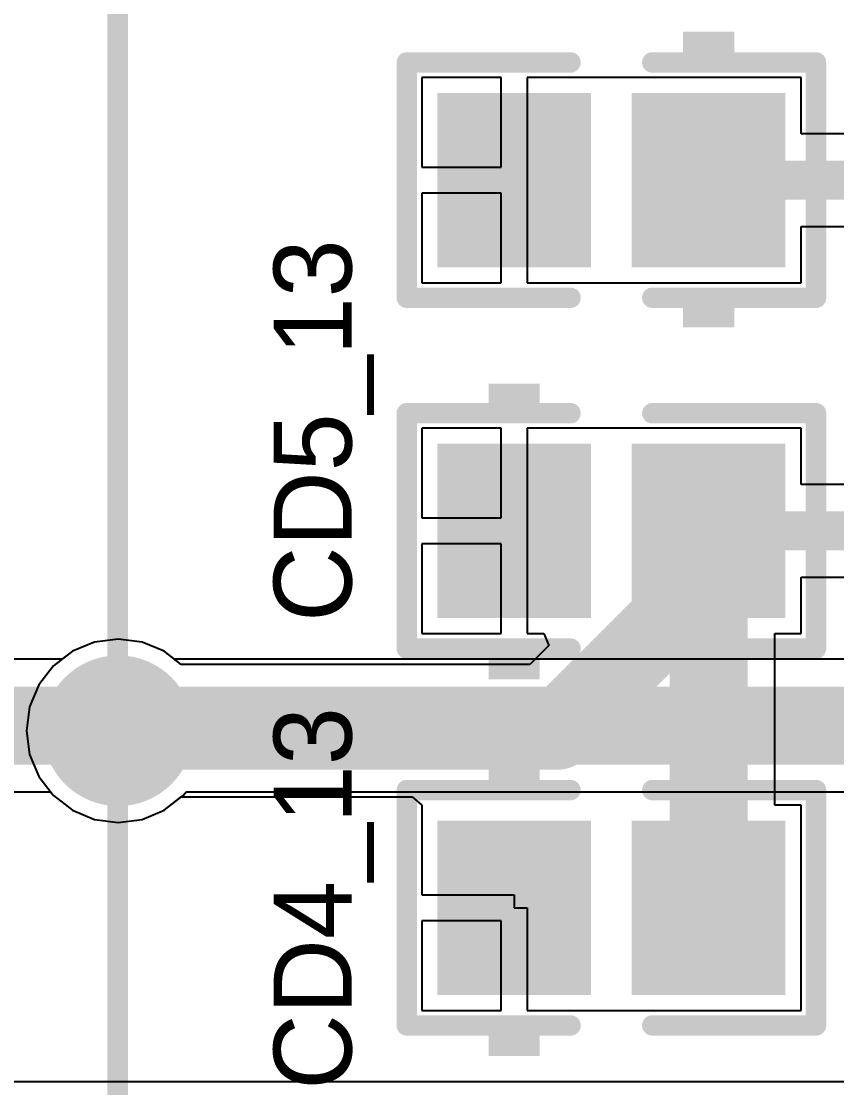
# Model space of a CAD drawing. Header units: millimetres. Extents: x 0.67 to 7.75, y 0.64 to 6.06.
# Drawn here: x 3.9907 to 4.3045, y 5.1907 to 5.601 of the extents above; entities that cross this region are included whole.
import ezdxf

# ---------------------------------------------------------------- set-up
doc = ezdxf.new("R2010")
doc.units = ezdxf.units.MM
doc.header["$MEASUREMENT"] = 0
for name, color, linetype in [('BottomLayer', 5, 'Continuous'), ('BottomSolder', 6, 'Continuous'), ('MultiLayer', 9, 'Continuous'), ('TopLayer', 1, 'Continuous'), ('TopOverlay', 2, 'Continuous'), ('TopPaste', 8, 'Continuous'), ('TopSolder', 216, 'Continuous'), ('ViaHoleLayer', 16, 'Continuous')]:
    doc.layers.add(name, color=color, linetype=linetype)

# ---------------------------------------------------------------- blocks, each defined once
blk = doc.blocks.new('CC2012_0805_346')
at = {"layer": 'TopLayer'}
for points in [[(-0.06299, -0.02953), (-0.01181, -0.02953), (-0.06299, 0.02953), (-0.01181, 0.02953)], [(0.01181, -0.02953), (0.06299, -0.02953), (0.01181, 0.02953), (0.06299, 0.02953)]]:
    blk.add_solid(points, dxfattribs=at)
at = {"layer": 'TopOverlay', "const_width": 0.00787}
for points in [[(-0.07874, -0.04528), (-0.07874, 0.04528)], [(-0.07874, 0.04528), (-0.01575, 0.04528)], [(0.01575, 0.04528), (0.07874, 0.04528)], [(0.07874, -0.04528), (0.07874, 0.04528)], [(-0.07874, -0.04528), (-0.01575, -0.04528)], [(0.01575, -0.04528), (0.07874, -0.04528)]]:
    blk.add_lwpolyline(points, dxfattribs=at)
at = {"layer": 'TopOverlay', "const_width": 0.00394}
for points in [[(-0.08071, 0.04528, 1), (-0.07677, 0.04528, 1)], [(-0.08071, 0.04528, 1), (-0.07677, 0.04528, 1)], [(-0.01772, 0.04528, 1), (-0.01378, 0.04528, 1)], [(0.01378, 0.04528, 1), (0.01772, 0.04528, 1)], [(0.07677, 0.04528, 1), (0.08071, 0.04528, 1)], [(0.07677, 0.04528, 1), (0.08071, 0.04528, 1)], [(-0.08071, -0.04528, 1), (-0.07677, -0.04528, 1)], [(-0.08071, -0.04528, 1), (-0.07677, -0.04528, 1)], [(-0.01772, -0.04528, 1), (-0.01378, -0.04528, 1)], [(0.01378, -0.04528, 1), (0.01772, -0.04528, 1)], [(0.07677, -0.04528, 1), (0.08071, -0.04528, 1)], [(0.07677, -0.04528, 1), (0.08071, -0.04528, 1)]]:
    blk.add_lwpolyline(points, format="xyb", close=True, dxfattribs=at)
at = {"layer": 'TopOverlay'}
for points in [[(-0.04726, 0.04882), (-0.02757, 0.04882), (-0.04726, 0.05669), (-0.02757, 0.05669)], [(-0.04724, -0.05707), (-0.02756, -0.05707), (-0.04724, -0.0492), (-0.02756, -0.0492)]]:
    blk.add_solid(points, dxfattribs=at)
at = {"layer": 'TopPaste'}
for points in [[(-0.06299, -0.02953), (-0.01181, -0.02953), (-0.06299, 0.02953), (-0.01181, 0.02953)], [(0.01181, -0.02953), (0.06299, -0.02953), (0.01181, 0.02953), (0.06299, 0.02953)]]:
    blk.add_solid(points, dxfattribs=at)
at = {"layer": 'TopSolder'}
for points in [[(-0.06699, -0.03353), (-0.00781, -0.03353), (-0.06699, 0.03353), (-0.00781, 0.03353)], [(0.00781, -0.03353), (0.06699, -0.03353), (0.00781, 0.03353), (0.06699, 0.03353)]]:
    blk.add_solid(points, dxfattribs=at)
blk = doc.blocks.new('CC2012_0805_347')
at = {"layer": 'TopLayer'}
for points in [[(-0.06299, -0.02953), (-0.01181, -0.02953), (-0.06299, 0.02953), (-0.01181, 0.02953)], [(0.01181, -0.02953), (0.06299, -0.02953), (0.01181, 0.02953), (0.06299, 0.02953)]]:
    blk.add_solid(points, dxfattribs=at)
at = {"layer": 'TopOverlay', "const_width": 0.00787}
for points in [[(-0.07874, -0.04528), (-0.07874, 0.04528)], [(-0.07874, 0.04528), (-0.01575, 0.04528)], [(0.01575, 0.04528), (0.07874, 0.04528)], [(0.07874, -0.04528), (0.07874, 0.04528)], [(-0.07874, -0.04528), (-0.01575, -0.04528)], [(0.01575, -0.04528), (0.07874, -0.04528)]]:
    blk.add_lwpolyline(points, dxfattribs=at)
at = {"layer": 'TopOverlay', "const_width": 0.00394}
for points in [[(-0.08071, 0.04528, 1), (-0.07677, 0.04528, 1)], [(-0.08071, 0.04528, 1), (-0.07677, 0.04528, 1)], [(-0.01772, 0.04528, 1), (-0.01378, 0.04528, 1)], [(0.01378, 0.04528, 1), (0.01772, 0.04528, 1)], [(0.07677, 0.04528, 1), (0.08071, 0.04528, 1)], [(0.07677, 0.04528, 1), (0.08071, 0.04528, 1)], [(-0.08071, -0.04528, 1), (-0.07677, -0.04528, 1)], [(-0.08071, -0.04528, 1), (-0.07677, -0.04528, 1)], [(-0.01772, -0.04528, 1), (-0.01378, -0.04528, 1)], [(0.01378, -0.04528, 1), (0.01772, -0.04528, 1)], [(0.07677, -0.04528, 1), (0.08071, -0.04528, 1)], [(0.07677, -0.04528, 1), (0.08071, -0.04528, 1)]]:
    blk.add_lwpolyline(points, format="xyb", close=True, dxfattribs=at)
at = {"layer": 'TopOverlay'}
for points in [[(-0.04724, 0.04882), (-0.02756, 0.04882), (-0.04724, 0.05669), (-0.02756, 0.05669)], [(-0.04725, -0.05709), (-0.02756, -0.05709), (-0.04725, -0.04921), (-0.02756, -0.04921)]]:
    blk.add_solid(points, dxfattribs=at)
at = {"layer": 'TopPaste'}
for points in [[(-0.06299, -0.02953), (-0.01181, -0.02953), (-0.06299, 0.02953), (-0.01181, 0.02953)], [(0.01181, -0.02953), (0.06299, -0.02953), (0.01181, 0.02953), (0.06299, 0.02953)]]:
    blk.add_solid(points, dxfattribs=at)
at = {"layer": 'TopSolder'}
for points in [[(-0.06699, -0.03353), (-0.00781, -0.03353), (-0.06699, 0.03353), (-0.00781, 0.03353)], [(0.00781, -0.03353), (0.06699, -0.03353), (0.00781, 0.03353), (0.06699, 0.03353)]]:
    blk.add_solid(points, dxfattribs=at)
blk = doc.blocks.new('CC2012_0805_350')
at = {"layer": 'TopLayer'}
for points in [[(-0.06299, -0.02953), (-0.01181, -0.02953), (-0.06299, 0.02953), (-0.01181, 0.02953)], [(0.01181, -0.02953), (0.06299, -0.02953), (0.01181, 0.02953), (0.06299, 0.02953)]]:
    blk.add_solid(points, dxfattribs=at)
at = {"layer": 'TopOverlay', "const_width": 0.00787}
for points in [[(-0.07874, 0.04528), (-0.07874, -0.04528)], [(-0.01575, 0.04528), (-0.07874, 0.04528)], [(0.07874, 0.04528), (0.01575, 0.04528)], [(0.07874, 0.04528), (0.07874, -0.04528)], [(-0.01575, -0.04528), (-0.07874, -0.04528)], [(0.07874, -0.04528), (0.01575, -0.04528)]]:
    blk.add_lwpolyline(points, dxfattribs=at)
at = {"layer": 'TopOverlay', "const_width": 0.00394}
for points in [[(-0.08071, 0.04528, 1), (-0.07677, 0.04528, 1)], [(-0.08071, 0.04528, 1), (-0.07677, 0.04528, 1)], [(-0.01772, 0.04528, 1), (-0.01378, 0.04528, 1)], [(0.01378, 0.04528, 1), (0.01772, 0.04528, 1)], [(0.07677, 0.04528, 1), (0.08071, 0.04528, 1)], [(0.07677, 0.04528, 1), (0.08071, 0.04528, 1)], [(-0.08071, -0.04528, 1), (-0.07677, -0.04528, 1)], [(-0.08071, -0.04528, 1), (-0.07677, -0.04528, 1)], [(-0.01772, -0.04528, 1), (-0.01378, -0.04528, 1)], [(0.01378, -0.04528, 1), (0.01772, -0.04528, 1)], [(0.07677, -0.04528, 1), (0.08071, -0.04528, 1)], [(0.07677, -0.04528, 1), (0.08071, -0.04528, 1)]]:
    blk.add_lwpolyline(points, format="xyb", close=True, dxfattribs=at)
at = {"layer": 'TopOverlay'}
for points in [[(-0.04726, 0.04882), (-0.02757, 0.04882), (-0.04726, 0.05669), (-0.02757, 0.05669)], [(-0.04725, -0.05707), (-0.02756, -0.05707), (-0.04725, -0.0492), (-0.02756, -0.0492)]]:
    blk.add_solid(points, dxfattribs=at)
at = {"layer": 'TopPaste'}
for points in [[(-0.06299, -0.02953), (-0.01181, -0.02953), (-0.06299, 0.02953), (-0.01181, 0.02953)], [(0.01181, -0.02953), (0.06299, -0.02953), (0.01181, 0.02953), (0.06299, 0.02953)]]:
    blk.add_solid(points, dxfattribs=at)
at = {"layer": 'TopSolder'}
for points in [[(-0.06699, -0.03353), (-0.00781, -0.03353), (-0.06699, 0.03353), (-0.00781, 0.03353)], [(0.00781, -0.03353), (0.06699, -0.03353), (0.00781, 0.03353), (0.06699, 0.03353)]]:
    blk.add_solid(points, dxfattribs=at)

msp = doc.modelspace()

# ---------------------------------------------------------------- linework, layer by layer
at = {"layer": 'BottomLayer'}
for p, q in [((4.028, 5.3633), (4.01886, 5.3621)), ((4.03714, 5.3621), (4.028, 5.3633)), ((4.01886, 5.3621), (4.01035, 5.35857)), ((4.04565, 5.35857), (4.03714, 5.3621)), ((4.00633, 5.35549), (3.05427, 5.35549)), ((4.01035, 5.35857), (4.00633, 5.35549)), ((4.04967, 5.35549), (4.04565, 5.35857)), ((5.015, 5.35549), (4.04967, 5.35549)), ((3.05427, 5.30451), (4.00191, 5.30451)), ((4.00191, 5.30451), (4.00304, 5.30304)), ((4.00304, 5.30304), (4.01035, 5.29743)), ((4.04565, 5.29743), (4.05296, 5.30304)), ((4.05296, 5.30304), (4.05409, 5.30451)), ((4.05409, 5.30451), (4.99353, 5.30451)), ((4.01035, 5.29743), (4.01886, 5.2939)), ((4.03714, 5.2939), (4.04565, 5.29743)), ((4.01886, 5.2939), (4.028, 5.2927)), ((4.028, 5.2927), (4.03714, 5.2939)), ((4.36327, 5.19284), (3.82582, 5.19284))]:
    msp.add_line(p, q, dxfattribs=at)
at = {"layer": 'BottomLayer', "const_width": 0.025}
msp.add_lwpolyline([(4.0155, 5.328, 1), (4.0405, 5.328, 1)], format="xyb", close=True, dxfattribs=at)
at = {"layer": 'BottomLayer', "const_width": 0.03}
msp.add_lwpolyline([(3.03, 5.33), (5.015, 5.33)], dxfattribs=at)
at = {"layer": 'BottomSolder', "const_width": 0.029}
msp.add_lwpolyline([(4.0135, 5.328, 1), (4.0425, 5.328, 1)], format="xyb", close=True, dxfattribs=at)
at = {"layer": 'MultiLayer', "const_width": 0.025}
msp.add_lwpolyline([(4.0155, 5.328, 1), (4.0405, 5.328, 1)], format="xyb", close=True, dxfattribs=at)
at = {"layer": 'TopLayer'}
for p, q in [((4.17539, 5.57941), (4.1448, 5.57941)), ((4.1448, 5.57941), (4.1448, 5.54489)), ((4.17539, 5.54489), (4.17539, 5.57941)), ((4.21461, 5.57941), (4.18539, 5.57941)), ((4.18539, 5.57941), (4.18539, 5.53989)), ((4.21598, 5.57941), (4.21461, 5.57941)), ((4.21961, 5.57941), (4.21598, 5.57941)), ((4.22098, 5.57941), (4.21961, 5.57941)), ((4.29079, 5.57941), (4.22098, 5.57941)), ((4.29079, 5.55773), (4.29079, 5.57941)), ((4.36857, 5.55773), (4.29079, 5.55773)), ((4.1448, 5.54489), (4.17539, 5.54489)), ((4.18539, 5.53989), (4.18539, 5.50036)), ((4.17539, 5.53489), (4.1448, 5.53489)), ((4.1448, 5.53489), (4.1448, 5.50036)), ((4.17539, 5.50036), (4.17539, 5.53489)), ((4.29079, 5.50036), (4.29079, 5.52204)), ((4.29079, 5.52204), (4.3528, 5.52204)), ((4.1448, 5.50036), (4.17539, 5.50036)), ((4.18539, 5.50036), (4.21461, 5.50036)), ((4.21461, 5.50036), (4.21598, 5.50036)), ((4.21598, 5.50036), (4.21961, 5.50036)), ((4.21961, 5.50036), (4.22098, 5.50036)), ((4.22098, 5.50036), (4.29079, 5.50036)), ((4.17539, 5.44441), (4.1448, 5.44441)), ((4.1448, 5.44441), (4.1448, 5.40989)), ((4.17539, 5.40989), (4.17539, 5.44441)), ((4.21598, 5.44441), (4.18539, 5.44441)), ((4.18539, 5.44441), (4.18539, 5.40489)), ((4.21961, 5.44441), (4.21598, 5.44441)), ((4.21598, 5.44441), (4.21598, 5.44441)), ((4.22098, 5.44441), (4.21961, 5.44441)), ((4.21961, 5.44441), (4.21961, 5.44441)), ((4.29079, 5.44441), (4.22098, 5.44441)), ((4.29079, 5.42273), (4.29079, 5.44441)), ((4.3302, 5.42273), (4.29079, 5.42273)), ((4.1448, 5.40989), (4.17539, 5.40989)), ((4.18539, 5.40489), (4.18539, 5.36536)), ((4.17539, 5.39989), (4.1448, 5.39989)), ((4.1448, 5.39989), (4.1448, 5.36536)), ((4.17539, 5.36536), (4.17539, 5.39989)), ((4.29079, 5.36536), (4.29079, 5.38704)), ((4.29079, 5.38704), (4.32281, 5.38704)), ((4.028, 5.3633), (4.01886, 5.3621)), ((4.03714, 5.3621), (4.028, 5.3633)), ((4.1448, 5.36536), (4.17539, 5.36536)), ((4.18539, 5.36536), (4.19178, 5.36536)), ((4.19178, 5.36536), (4.19369, 5.36074)), ((4.28069, 5.29941), (4.28069, 5.36536)), ((4.28069, 5.36536), (4.29079, 5.36536)), ((4.01886, 5.3621), (4.01035, 5.35857)), ((4.04565, 5.35857), (4.03714, 5.3621)), ((4.19369, 5.36074), (4.18644, 5.35349)), ((4.01035, 5.35857), (4.00304, 5.35296)), ((4.05227, 5.35349), (4.04565, 5.35857)), ((4.00304, 5.35296), (3.99743, 5.34565)), ((4.18644, 5.35349), (4.05227, 5.35349)), ((3.99743, 5.34565), (3.9939, 5.33714)), ((3.9939, 5.33714), (3.9927, 5.328)), ((3.9927, 5.328), (3.9939, 5.31886)), ((3.9939, 5.31886), (3.99743, 5.31035)), ((3.99743, 5.31035), (4.00304, 5.30304)), ((4.00304, 5.30304), (4.01035, 5.29743)), ((4.04565, 5.29743), (4.05227, 5.30251)), ((4.05227, 5.30251), (4.14109, 5.30251)), ((4.14109, 5.30251), (4.1448, 5.29941)), ((4.01035, 5.29743), (4.01886, 5.2939)), ((4.03714, 5.2939), (4.04565, 5.29743)), ((4.1448, 5.29941), (4.1448, 5.29751)), ((4.1448, 5.29751), (4.1448, 5.26489)), ((4.29079, 5.29941), (4.28069, 5.29941)), ((4.29079, 5.22036), (4.29079, 5.29941)), ((4.01886, 5.2939), (4.028, 5.2927)), ((4.028, 5.2927), (4.03714, 5.2939)), ((4.1448, 5.26489), (4.18039, 5.26489)), ((4.18039, 5.26489), (4.18039, 5.25989)), ((4.18039, 5.25989), (4.18539, 5.25989)), ((4.18539, 5.25989), (4.18539, 5.22036)), ((4.17539, 5.25489), (4.1448, 5.25489)), ((4.1448, 5.25489), (4.1448, 5.22036)), ((4.17539, 5.22036), (4.17539, 5.25489)), ((4.1448, 5.22036), (4.17539, 5.22036)), ((4.18539, 5.22036), (4.21461, 5.22036)), ((4.21461, 5.22036), (4.21598, 5.22036)), ((4.21598, 5.22036), (4.21961, 5.22036)), ((4.21961, 5.22036), (4.22098, 5.22036)), ((4.22098, 5.22036), (4.29079, 5.22036))]:
    msp.add_line(p, q, dxfattribs=at)
for points, const_width in [([(4.2552, 5.53989), (4.36857, 5.53989)], 0.015), ([(4.2552, 5.25989), (4.2552, 5.40489)], 0.03), ([(4.2552, 5.40489), (4.3302, 5.40489)], 0.015), ([(4.197, 5.328), (4.2552, 5.3862)], 0.03), ([(4.028, 5.328), (4.197, 5.328)], 0.03)]:
    msp.add_lwpolyline(points, dxfattribs=dict(at, const_width=const_width))
for points, const_width in [([(4.25145, 5.53989, 1), (4.25895, 5.53989, 1)], 0.0075), ([(4.2477, 5.40489, 1), (4.2627, 5.40489, 1)], 0.015), ([(4.25145, 5.40489, 1), (4.25895, 5.40489, 1)], 0.0075), ([(4.2477, 5.3862, 1), (4.2627, 5.3862, 1)], 0.015), ([(4.0155, 5.328, 1), (4.0405, 5.328, 1)], 0.025), ([(4.0205, 5.328, 1), (4.0355, 5.328, 1)], 0.015), ([(4.1895, 5.328, 1), (4.2045, 5.328, 1)], 0.015), ([(4.1895, 5.328, 1), (4.2045, 5.328, 1)], 0.015), ([(4.2477, 5.25989, 1), (4.2627, 5.25989, 1)], 0.015)]:
    msp.add_lwpolyline(points, format="xyb", close=True, dxfattribs=dict(at, const_width=const_width))
at = {"layer": 'TopOverlay', "const_width": 0.008}
msp.add_lwpolyline([(4.0278, 4.26989), (4.0278, 5.67489)], dxfattribs=at)
at = {"layer": 'TopSolder', "const_width": 0.029}
msp.add_lwpolyline([(4.0135, 5.328, 1), (4.0425, 5.328, 1)], format="xyb", close=True, dxfattribs=at)
at = {"layer": 'ViaHoleLayer', "const_width": 0.014}
msp.add_lwpolyline([(4.021, 5.328, 1), (4.035, 5.328, 1)], format="xyb", close=True, dxfattribs=at)

# ---------------------------------------------------------------- block references
for name, p, rotation in [('CC2012_0805_350', (4.2178, 5.53989), 180), ('CC2012_0805_346', (4.2178, 5.40489), 360), ('CC2012_0805_347', (4.2178, 5.25989), 360)]:
    msp.add_blockref(name, p, dxfattribs=dict(rotation=rotation))

# ---------------------------------------------------------------- texts
at = {"layer": 'TopOverlay'}
for s, p in [('CD5_13', (4.1178, 5.36989)), ('CD4_13', (4.1178, 5.18989))]:
    msp.add_text(s, height=0.03, rotation=90, dxfattribs=at).set_placement(p)

doc.saveas('drawing.dxf')
